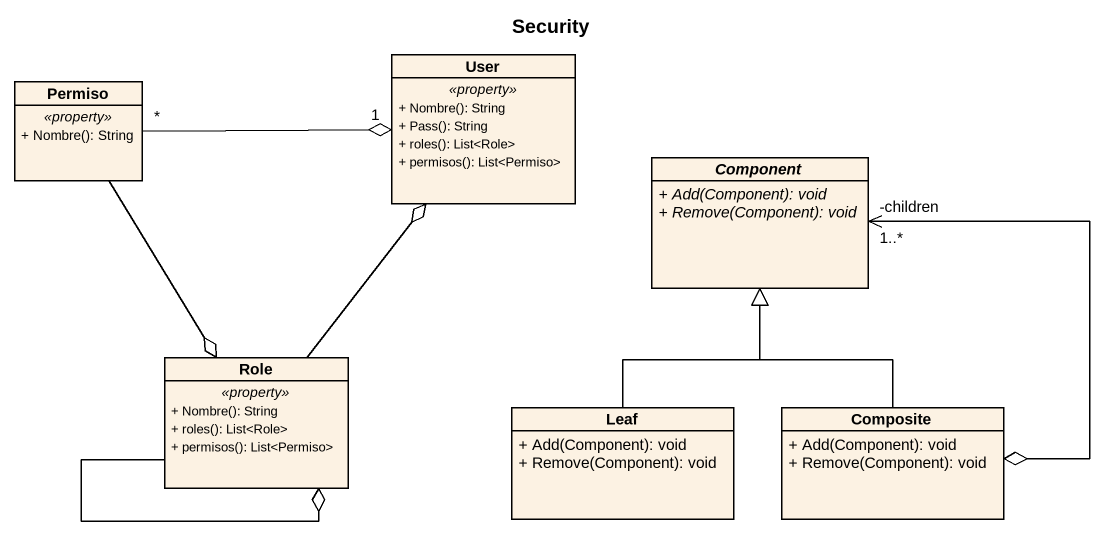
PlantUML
@startuml
title Security
hide circle
hide empty members
skinparam classAttributeIconSize 0
class User {
  .. <<property>> ..
  + Nombre(): String
  + Pass(): String
  + roles(): List<Role>
  + permisos(): List<Permiso>
}
class Permiso {
  .. <<property>> ..
  + Nombre(): String
}
abstract class "Component" as Component_ {
  {abstract} + Add(Component): void
  {abstract} + Remove(Component): void
}
class Role {
  .. <<property>> ..
  + Nombre(): String
  + roles(): List<Role>
  + permisos(): List<Permiso>
}
class Leaf {
  + Add(Component): void
  + Remove(Component): void
}
class Composite {
  + Add(Component): void
  + Remove(Component): void
}
Permiso "*" -right-o "1" User
Permiso --o Role
Role -up-o User
Role --o Role
Leaf -up-|> Component_
Composite -up-|> Component_
Composite o-up-> "-children\n1..*" Component_
@enduml
